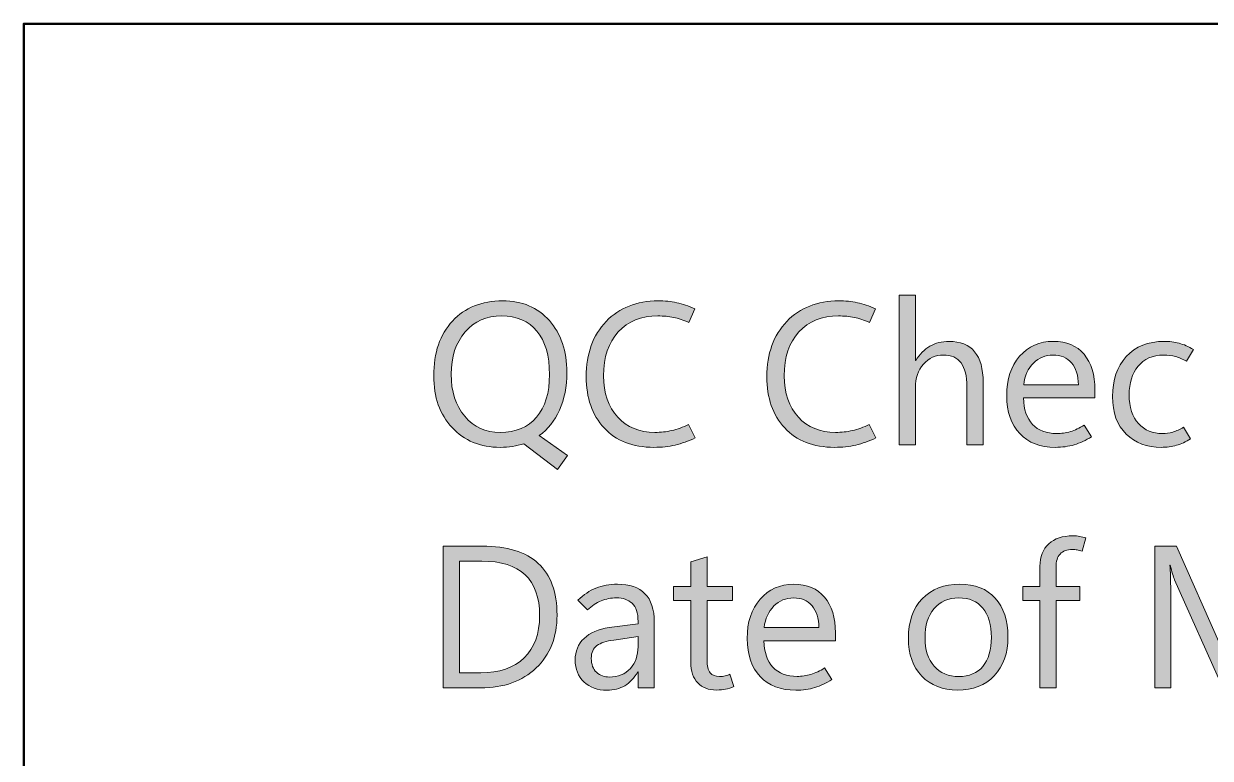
# Model space of a CAD drawing. Header units: millimetres. Extents: x 0 to 80, y -60 to 0.
# Drawn here: x 0 to 24.83, y -15.36 to 0 of the extents above; entities that cross this region are included whole.
import ezdxf

# ---------------------------------------------------------------- set-up
doc = ezdxf.new("R2010")
doc.units = ezdxf.units.MM
doc.header["$MEASUREMENT"] = 0
doc.layers.add('Layer 1', color=7, linetype='Continuous', lineweight=0)

# ---------------------------------------------------------------- blocks, each defined once
blk = doc.blocks.new('Block_1')
at = {"layer": 'Layer 1', "true_color": 0x231f20, "transparency": 33554687}
h = blk.add_hatch(color=250, dxfattribs=at)
h.dxf.hatch_style = 2
edge = h.paths.add_edge_path()
edge.add_spline(control_points=[(20.08, -8.81), (20.08, -8.81), (19.741, -8.81), (19.741, -8.81), (19.741, -8.81), (19.741, -7.591), (19.741, -7.591), (19.741, -7.37), (19.7, -7.205), (19.618, -7.094), (19.536, -6.984), (19.413, -6.929), (19.249, -6.929), (19.084, -6.929), (18.945, -6.993), (18.832, -7.12), (18.719, -7.248), (18.662, -7.411), (18.662, -7.611), (18.662, -7.611), (18.662, -8.81), (18.662, -8.81), (18.662, -8.81), (18.323, -8.81), (18.323, -8.81), (18.323, -8.81), (18.323, -5.676), (18.323, -5.676), (18.323, -5.676), (18.662, -5.676), (18.662, -5.676), (18.662, -5.676), (18.662, -7.045), (18.662, -7.045), (18.662, -7.045), (18.67, -7.045), (18.67, -7.045), (18.752, -6.911), (18.85, -6.811), (18.966, -6.744), (19.082, -6.677), (19.215, -6.644), (19.365, -6.644), (19.603, -6.644), (19.782, -6.716), (19.901, -6.859), (20.02, -7.002), (20.08, -7.218), (20.08, -7.506), (20.08, -7.506), (20.08, -8.81), (20.08, -8.81)], knot_values=[0, 0, 0, 0, 1, 1, 1, 2, 2, 2, 3, 3, 3, 4, 4, 4, 5, 5, 5, 6, 6, 6, 7, 7, 7, 8, 8, 8, 9, 9, 9, 10, 10, 10, 11, 11, 11, 12, 12, 12, 13, 13, 13, 14, 14, 14, 15, 15, 15, 16, 16, 16, 17, 17, 17, 17], degree=3, periodic=0)
h = blk.add_hatch(color=250, dxfattribs=at)
h.dxf.hatch_style = 2
edge = h.paths.add_edge_path()
edge.add_spline(control_points=[(9.999, -6.111), (9.688, -6.111), (9.434, -6.223), (9.238, -6.447), (9.043, -6.672), (8.945, -6.967), (8.945, -7.332), (8.945, -7.693), (9.04, -7.986), (9.229, -8.211), (9.419, -8.435), (9.667, -8.548), (9.974, -8.548), (10.299, -8.548), (10.552, -8.442), (10.733, -8.229), (10.913, -8.017), (11.004, -7.72), (11.004, -7.338), (11.004, -6.946), (10.916, -6.643), (10.741, -6.43), (10.566, -6.217), (10.319, -6.111), (9.999, -6.111)], knot_values=[0, 0, 0, 0, 1, 1, 1, 2, 2, 2, 3, 3, 3, 4, 4, 4, 5, 5, 5, 6, 6, 6, 7, 7, 7, 8, 8, 8, 8], degree=3, periodic=0)
edge = h.paths.add_edge_path()
edge.add_spline(control_points=[(9.974, -8.86), (9.557, -8.86), (9.22, -8.722), (8.964, -8.446), (8.709, -8.171), (8.581, -7.81), (8.581, -7.363), (8.581, -6.882), (8.712, -6.501), (8.973, -6.219), (9.234, -5.937), (9.584, -5.796), (10.024, -5.796), (10.432, -5.796), (10.758, -5.934), (11.002, -6.21), (11.245, -6.485), (11.367, -6.846), (11.367, -7.291), (11.367, -7.59), (11.316, -7.853), (11.213, -8.08), (11.111, -8.308), (10.969, -8.485), (10.789, -8.612), (10.789, -8.612), (11.384, -9.031), (11.384, -9.031), (11.384, -9.031), (11.173, -9.321), (11.173, -9.321), (11.173, -9.321), (10.466, -8.787), (10.466, -8.787), (10.392, -8.809), (10.313, -8.827), (10.231, -8.84), (10.148, -8.853), (10.062, -8.86), (9.974, -8.86)], knot_values=[0, 0, 0, 0, 1, 1, 1, 2, 2, 2, 3, 3, 3, 4, 4, 4, 5, 5, 5, 6, 6, 6, 7, 7, 7, 8, 8, 8, 9, 9, 9, 10, 10, 10, 11, 11, 11, 12, 12, 12, 13, 13, 13, 13], degree=3, periodic=0)
h = blk.add_hatch(color=250, dxfattribs=at)
h.dxf.hatch_style = 2
edge = h.paths.add_edge_path()
edge.add_spline(control_points=[(14.055, -8.661), (13.911, -8.73), (13.771, -8.781), (13.635, -8.812), (13.499, -8.844), (13.35, -8.86), (13.191, -8.86), (12.743, -8.86), (12.394, -8.724), (12.146, -8.453), (11.897, -8.181), (11.773, -7.825), (11.773, -7.384), (11.773, -6.9), (11.911, -6.515), (12.189, -6.227), (12.467, -5.94), (12.829, -5.796), (13.275, -5.796), (13.415, -5.796), (13.545, -5.809), (13.667, -5.836), (13.789, -5.862), (13.915, -5.904), (14.046, -5.962), (14.046, -5.962), (13.918, -6.247), (13.918, -6.247), (13.809, -6.199), (13.704, -6.164), (13.602, -6.143), (13.5, -6.121), (13.39, -6.111), (13.271, -6.111), (12.924, -6.111), (12.648, -6.223), (12.443, -6.446), (12.239, -6.67), (12.136, -6.976), (12.136, -7.363), (12.136, -7.726), (12.235, -8.014), (12.431, -8.227), (12.627, -8.441), (12.887, -8.548), (13.211, -8.548), (13.331, -8.548), (13.449, -8.535), (13.564, -8.508), (13.679, -8.482), (13.796, -8.439), (13.916, -8.38), (13.916, -8.38), (14.055, -8.661), (14.055, -8.661)], knot_values=[0, 0, 0, 0, 1, 1, 1, 2, 2, 2, 3, 3, 3, 4, 4, 4, 5, 5, 5, 6, 6, 6, 7, 7, 7, 8, 8, 8, 9, 9, 9, 10, 10, 10, 11, 11, 11, 12, 12, 12, 13, 13, 13, 14, 14, 14, 15, 15, 15, 16, 16, 16, 17, 17, 17, 18, 18, 18, 18], degree=3, periodic=0)
h = blk.add_hatch(color=250, dxfattribs=at)
h.dxf.hatch_style = 2
edge = h.paths.add_edge_path()
edge.add_spline(control_points=[(17.835, -8.661), (17.692, -8.73), (17.552, -8.781), (17.416, -8.812), (17.279, -8.844), (17.131, -8.86), (16.971, -8.86), (16.523, -8.86), (16.175, -8.724), (15.926, -8.453), (15.678, -8.181), (15.553, -7.825), (15.553, -7.384), (15.553, -6.9), (15.692, -6.515), (15.97, -6.227), (16.247, -5.94), (16.609, -5.796), (17.056, -5.796), (17.195, -5.796), (17.326, -5.809), (17.448, -5.836), (17.57, -5.862), (17.696, -5.904), (17.827, -5.962), (17.827, -5.962), (17.699, -6.247), (17.699, -6.247), (17.59, -6.199), (17.485, -6.164), (17.383, -6.143), (17.281, -6.121), (17.17, -6.111), (17.052, -6.111), (16.705, -6.111), (16.429, -6.223), (16.224, -6.446), (16.019, -6.67), (15.917, -6.976), (15.917, -7.363), (15.917, -7.726), (16.015, -8.014), (16.212, -8.227), (16.408, -8.441), (16.668, -8.548), (16.992, -8.548), (17.112, -8.548), (17.229, -8.535), (17.344, -8.508), (17.459, -8.482), (17.577, -8.439), (17.697, -8.38), (17.697, -8.38), (17.835, -8.661), (17.835, -8.661)], knot_values=[0, 0, 0, 0, 1, 1, 1, 2, 2, 2, 3, 3, 3, 4, 4, 4, 5, 5, 5, 6, 6, 6, 7, 7, 7, 8, 8, 8, 9, 9, 9, 10, 10, 10, 11, 11, 11, 12, 12, 12, 13, 13, 13, 14, 14, 14, 15, 15, 15, 16, 16, 16, 17, 17, 17, 18, 18, 18, 18], degree=3, periodic=0)
h = blk.add_hatch(color=250, dxfattribs=at)
h.dxf.hatch_style = 2
edge = h.paths.add_edge_path()
edge.add_spline(control_points=[(22.073, -7.551), (22.071, -7.356), (22.024, -7.203), (21.93, -7.093), (21.836, -6.984), (21.708, -6.929), (21.544, -6.929), (21.382, -6.929), (21.246, -6.985), (21.133, -7.098), (21.021, -7.21), (20.952, -7.361), (20.928, -7.551), (20.928, -7.551), (22.073, -7.551), (22.073, -7.551)], knot_values=[0, 0, 0, 0, 1, 1, 1, 2, 2, 2, 3, 3, 3, 4, 4, 4, 5, 5, 5, 5], degree=3, periodic=0)
edge = h.paths.add_edge_path()
edge.add_spline(control_points=[(22.42, -7.828), (22.42, -7.828), (20.923, -7.828), (20.923, -7.828), (20.929, -8.067), (20.992, -8.25), (21.113, -8.379), (21.233, -8.508), (21.402, -8.572), (21.62, -8.572), (21.715, -8.572), (21.811, -8.558), (21.906, -8.53), (22.002, -8.502), (22.097, -8.457), (22.191, -8.395), (22.191, -8.395), (22.348, -8.637), (22.348, -8.637), (22.228, -8.714), (22.108, -8.77), (21.988, -8.806), (21.868, -8.842), (21.736, -8.86), (21.593, -8.86), (21.273, -8.86), (21.024, -8.765), (20.845, -8.574), (20.666, -8.384), (20.575, -8.119), (20.574, -7.779), (20.573, -7.438), (20.663, -7.164), (20.844, -6.956), (21.025, -6.748), (21.26, -6.644), (21.55, -6.644), (21.825, -6.644), (22.039, -6.734), (22.192, -6.914), (22.344, -7.093), (22.42, -7.343), (22.42, -7.661), (22.42, -7.661), (22.42, -7.828), (22.42, -7.828)], knot_values=[0, 0, 0, 0, 1, 1, 1, 2, 2, 2, 3, 3, 3, 4, 4, 4, 5, 5, 5, 6, 6, 6, 7, 7, 7, 8, 8, 8, 9, 9, 9, 10, 10, 10, 11, 11, 11, 12, 12, 12, 13, 13, 13, 14, 14, 14, 15, 15, 15, 15], degree=3, periodic=0)
h = blk.add_hatch(color=250, dxfattribs=at)
h.dxf.hatch_style = 2
edge = h.paths.add_edge_path()
edge.add_spline(control_points=[(24.421, -8.684), (24.323, -8.745), (24.225, -8.789), (24.127, -8.817), (24.03, -8.846), (23.923, -8.86), (23.807, -8.86), (23.509, -8.86), (23.265, -8.767), (23.074, -8.583), (22.883, -8.398), (22.788, -8.136), (22.788, -7.797), (22.788, -7.453), (22.884, -7.174), (23.076, -6.962), (23.269, -6.75), (23.533, -6.644), (23.869, -6.644), (23.978, -6.644), (24.082, -6.657), (24.18, -6.683), (24.279, -6.709), (24.378, -6.752), (24.479, -6.811), (24.479, -6.811), (24.336, -7.059), (24.336, -7.059), (24.258, -7.015), (24.18, -6.983), (24.105, -6.962), (24.029, -6.942), (23.946, -6.931), (23.857, -6.931), (23.624, -6.931), (23.445, -7.009), (23.321, -7.165), (23.197, -7.32), (23.135, -7.518), (23.135, -7.758), (23.135, -8.023), (23.2, -8.224), (23.331, -8.364), (23.461, -8.503), (23.629, -8.572), (23.836, -8.572), (23.903, -8.572), (23.974, -8.562), (24.048, -8.54), (24.122, -8.519), (24.196, -8.486), (24.27, -8.44), (24.27, -8.44), (24.421, -8.684), (24.421, -8.684)], knot_values=[0, 0, 0, 0, 1, 1, 1, 2, 2, 2, 3, 3, 3, 4, 4, 4, 5, 5, 5, 6, 6, 6, 7, 7, 7, 8, 8, 8, 9, 9, 9, 10, 10, 10, 11, 11, 11, 12, 12, 12, 13, 13, 13, 14, 14, 14, 15, 15, 15, 16, 16, 16, 17, 17, 17, 18, 18, 18, 18], degree=3, periodic=0)
h = blk.add_hatch(color=250, dxfattribs=at)
h.dxf.hatch_style = 2
edge = h.paths.add_edge_path()
edge.add_spline(control_points=[(9.123, -11.24), (9.123, -11.24), (9.123, -13.576), (9.123, -13.576), (9.123, -13.576), (9.565, -13.576), (9.565, -13.576), (9.954, -13.576), (10.256, -13.472), (10.472, -13.264), (10.689, -13.056), (10.797, -12.761), (10.797, -12.379), (10.797, -11.999), (10.696, -11.714), (10.494, -11.524), (10.292, -11.335), (9.989, -11.24), (9.586, -11.24), (9.586, -11.24), (9.123, -11.24), (9.123, -11.24)], knot_values=[0, 0, 0, 0, 1, 1, 1, 2, 2, 2, 3, 3, 3, 4, 4, 4, 5, 5, 5, 6, 6, 6, 7, 7, 7, 7], degree=3, periodic=0)
edge = h.paths.add_edge_path()
edge.add_spline(control_points=[(8.775, -13.89), (8.775, -13.89), (8.775, -10.926), (8.775, -10.926), (8.775, -10.926), (9.594, -10.926), (9.594, -10.926), (10.116, -10.926), (10.508, -11.046), (10.769, -11.287), (11.03, -11.527), (11.161, -11.889), (11.161, -12.371), (11.161, -12.828), (11.016, -13.196), (10.726, -13.474), (10.436, -13.751), (10.047, -13.89), (9.561, -13.89), (9.561, -13.89), (8.775, -13.89), (8.775, -13.89)], knot_values=[0, 0, 0, 0, 1, 1, 1, 2, 2, 2, 3, 3, 3, 4, 4, 4, 5, 5, 5, 6, 6, 6, 7, 7, 7, 7], degree=3, periodic=0)
h = blk.add_hatch(color=250, dxfattribs=at)
h.dxf.hatch_style = 2
edge = h.paths.add_edge_path()
edge.add_spline(control_points=[(22.151, -11.033), (22.113, -11.021), (22.078, -11.012), (22.047, -11.007), (22.016, -11.001), (21.983, -10.998), (21.949, -10.998), (21.833, -10.998), (21.747, -11.029), (21.69, -11.091), (21.634, -11.153), (21.606, -11.244), (21.606, -11.364), (21.606, -11.364), (21.606, -11.773), (21.606, -11.773), (21.606, -11.773), (22.102, -11.773), (22.102, -11.773), (22.102, -11.773), (22.102, -12.063), (22.102, -12.063), (22.102, -12.063), (21.606, -12.063), (21.606, -12.063), (21.606, -12.063), (21.606, -13.89), (21.606, -13.89), (21.606, -13.89), (21.269, -13.89), (21.269, -13.89), (21.269, -13.89), (21.269, -12.063), (21.269, -12.063), (21.269, -12.063), (20.907, -12.063), (20.907, -12.063), (20.907, -12.063), (20.907, -11.773), (20.907, -11.773), (20.907, -11.773), (21.269, -11.773), (21.269, -11.773), (21.269, -11.773), (21.269, -11.348), (21.269, -11.348), (21.269, -11.148), (21.33, -10.992), (21.453, -10.879), (21.575, -10.767), (21.743, -10.711), (21.957, -10.711), (22.009, -10.711), (22.057, -10.715), (22.1, -10.722), (22.142, -10.73), (22.186, -10.741), (22.232, -10.756), (22.232, -10.756), (22.151, -11.033), (22.151, -11.033)], knot_values=[0, 0, 0, 0, 1, 1, 1, 2, 2, 2, 3, 3, 3, 4, 4, 4, 5, 5, 5, 6, 6, 6, 7, 7, 7, 8, 8, 8, 9, 9, 9, 10, 10, 10, 11, 11, 11, 12, 12, 12, 13, 13, 13, 14, 14, 14, 15, 15, 15, 16, 16, 16, 17, 17, 17, 18, 18, 18, 19, 19, 19, 20, 20, 20, 20], degree=3, periodic=0)
h = blk.add_hatch(color=250, dxfattribs=at)
h.dxf.hatch_style = 2
edge = h.paths.add_edge_path()
edge.add_spline(control_points=[(26.693, -13.89), (26.693, -13.89), (26.347, -13.89), (26.347, -13.89), (26.347, -13.89), (26.347, -11.902), (26.347, -11.902), (26.347, -11.823), (26.35, -11.736), (26.355, -11.639), (26.359, -11.543), (26.367, -11.438), (26.376, -11.325), (26.376, -11.325), (26.368, -11.325), (26.368, -11.325), (26.352, -11.391), (26.336, -11.448), (26.322, -11.496), (26.307, -11.545), (26.293, -11.583), (26.279, -11.612), (26.279, -11.612), (25.266, -13.89), (25.266, -13.89), (25.266, -13.89), (25.097, -13.89), (25.097, -13.89), (25.097, -13.89), (24.086, -11.629), (24.086, -11.629), (24.072, -11.596), (24.058, -11.554), (24.043, -11.503), (24.027, -11.452), (24.012, -11.392), (23.997, -11.325), (23.997, -11.325), (23.989, -11.325), (23.989, -11.325), (23.994, -11.384), (23.999, -11.462), (24.001, -11.558), (24.004, -11.655), (24.005, -11.771), (24.005, -11.906), (24.005, -11.906), (24.005, -13.89), (24.005, -13.89), (24.005, -13.89), (23.671, -13.89), (23.671, -13.89), (23.671, -13.89), (23.671, -10.926), (23.671, -10.926), (23.671, -10.926), (24.129, -10.926), (24.129, -10.926), (24.129, -10.926), (25.039, -12.993), (25.039, -12.993), (25.075, -13.072), (25.104, -13.14), (25.127, -13.2), (25.15, -13.259), (25.166, -13.309), (25.175, -13.349), (25.175, -13.349), (25.188, -13.349), (25.188, -13.349), (25.218, -13.267), (25.245, -13.196), (25.268, -13.136), (25.292, -13.075), (25.312, -13.025), (25.33, -12.985), (25.33, -12.985), (26.259, -10.926), (26.259, -10.926), (26.259, -10.926), (26.693, -10.926), (26.693, -10.926), (26.693, -10.926), (26.693, -13.89), (26.693, -13.89)], knot_values=[0, 0, 0, 0, 1, 1, 1, 2, 2, 2, 3, 3, 3, 4, 4, 4, 5, 5, 5, 6, 6, 6, 7, 7, 7, 8, 8, 8, 9, 9, 9, 10, 10, 10, 11, 11, 11, 12, 12, 12, 13, 13, 13, 14, 14, 14, 15, 15, 15, 16, 16, 16, 17, 17, 17, 18, 18, 18, 19, 19, 19, 20, 20, 20, 21, 21, 21, 22, 22, 22, 23, 23, 23, 24, 24, 24, 25, 25, 25, 26, 26, 26, 27, 27, 27, 28, 28, 28, 28], degree=3, periodic=0)
h = blk.add_hatch(color=250, dxfattribs=at)
h.dxf.hatch_style = 2
edge = h.paths.add_edge_path()
edge.add_spline(control_points=[(14.861, -13.865), (14.803, -13.889), (14.746, -13.906), (14.69, -13.918), (14.634, -13.93), (14.571, -13.936), (14.501, -13.936), (14.333, -13.936), (14.201, -13.886), (14.105, -13.788), (14.009, -13.689), (13.962, -13.544), (13.962, -13.351), (13.962, -13.351), (13.962, -12.063), (13.962, -12.063), (13.962, -12.063), (13.598, -12.063), (13.598, -12.063), (13.598, -12.063), (13.598, -11.773), (13.598, -11.773), (13.598, -11.773), (13.962, -11.773), (13.962, -11.773), (13.962, -11.773), (13.962, -11.257), (13.962, -11.257), (13.962, -11.257), (14.301, -11.147), (14.301, -11.147), (14.301, -11.147), (14.301, -11.773), (14.301, -11.773), (14.301, -11.773), (14.834, -11.773), (14.834, -11.773), (14.834, -11.773), (14.834, -12.063), (14.834, -12.063), (14.834, -12.063), (14.301, -12.063), (14.301, -12.063), (14.301, -12.063), (14.301, -13.311), (14.301, -13.311), (14.301, -13.433), (14.322, -13.52), (14.366, -13.574), (14.409, -13.628), (14.474, -13.654), (14.561, -13.654), (14.602, -13.654), (14.642, -13.65), (14.681, -13.64), (14.72, -13.63), (14.752, -13.619), (14.778, -13.607), (14.778, -13.607), (14.861, -13.865), (14.861, -13.865)], knot_values=[0, 0, 0, 0, 1, 1, 1, 2, 2, 2, 3, 3, 3, 4, 4, 4, 5, 5, 5, 6, 6, 6, 7, 7, 7, 8, 8, 8, 9, 9, 9, 10, 10, 10, 11, 11, 11, 12, 12, 12, 13, 13, 13, 14, 14, 14, 15, 15, 15, 16, 16, 16, 17, 17, 17, 18, 18, 18, 19, 19, 19, 20, 20, 20, 20], degree=3, periodic=0)
h = blk.add_hatch(color=250, dxfattribs=at)
h.dxf.hatch_style = 2
edge = h.paths.add_edge_path()
edge.add_spline(control_points=[(12.858, -13.03), (12.858, -13.03), (12.858, -12.819), (12.858, -12.819), (12.858, -12.819), (12.347, -12.89), (12.347, -12.89), (12.192, -12.912), (12.074, -12.951), (11.996, -13.007), (11.917, -13.064), (11.878, -13.153), (11.878, -13.274), (11.878, -13.401), (11.915, -13.498), (11.989, -13.565), (12.062, -13.631), (12.152, -13.665), (12.258, -13.665), (12.442, -13.665), (12.587, -13.605), (12.696, -13.485), (12.804, -13.365), (12.858, -13.213), (12.858, -13.03)], knot_values=[0, 0, 0, 0, 1, 1, 1, 2, 2, 2, 3, 3, 3, 4, 4, 4, 5, 5, 5, 6, 6, 6, 7, 7, 7, 8, 8, 8, 8], degree=3, periodic=0)
edge = h.paths.add_edge_path()
edge.add_spline(control_points=[(13.197, -13.89), (13.197, -13.89), (12.858, -13.89), (12.858, -13.89), (12.858, -13.89), (12.858, -13.559), (12.858, -13.559), (12.858, -13.559), (12.85, -13.559), (12.85, -13.559), (12.776, -13.686), (12.687, -13.781), (12.58, -13.845), (12.473, -13.908), (12.349, -13.94), (12.207, -13.94), (12.008, -13.94), (11.848, -13.882), (11.725, -13.766), (11.602, -13.65), (11.541, -13.497), (11.541, -13.305), (11.541, -13.125), (11.603, -12.975), (11.727, -12.857), (11.851, -12.738), (12.027, -12.662), (12.254, -12.629), (12.254, -12.629), (12.858, -12.549), (12.858, -12.549), (12.858, -12.549), (12.858, -12.501), (12.858, -12.501), (12.858, -12.323), (12.816, -12.197), (12.734, -12.122), (12.651, -12.047), (12.541, -12.009), (12.403, -12.009), (12.293, -12.009), (12.187, -12.03), (12.085, -12.071), (11.983, -12.112), (11.887, -12.176), (11.797, -12.261), (11.797, -12.261), (11.599, -12.057), (11.599, -12.057), (11.717, -11.942), (11.844, -11.858), (11.977, -11.804), (12.111, -11.751), (12.26, -11.724), (12.424, -11.724), (12.68, -11.724), (12.873, -11.79), (13.002, -11.921), (13.132, -12.053), (13.197, -12.25), (13.197, -12.513), (13.197, -12.513), (13.197, -13.89), (13.197, -13.89)], knot_values=[0, 0, 0, 0, 1, 1, 1, 2, 2, 2, 3, 3, 3, 4, 4, 4, 5, 5, 5, 6, 6, 6, 7, 7, 7, 8, 8, 8, 9, 9, 9, 10, 10, 10, 11, 11, 11, 12, 12, 12, 13, 13, 13, 14, 14, 14, 15, 15, 15, 16, 16, 16, 17, 17, 17, 18, 18, 18, 19, 19, 19, 20, 20, 20, 21, 21, 21, 21], degree=3, periodic=0)
h = blk.add_hatch(color=250, dxfattribs=at)
h.dxf.hatch_style = 2
edge = h.paths.add_edge_path()
edge.add_spline(control_points=[(16.641, -12.631), (16.639, -12.436), (16.592, -12.283), (16.498, -12.173), (16.404, -12.064), (16.275, -12.009), (16.111, -12.009), (15.95, -12.009), (15.813, -12.065), (15.701, -12.178), (15.589, -12.29), (15.52, -12.441), (15.495, -12.631), (15.495, -12.631), (16.641, -12.631), (16.641, -12.631)], knot_values=[0, 0, 0, 0, 1, 1, 1, 2, 2, 2, 3, 3, 3, 4, 4, 4, 5, 5, 5, 5], degree=3, periodic=0)
edge = h.paths.add_edge_path()
edge.add_spline(control_points=[(16.988, -12.908), (16.988, -12.908), (15.491, -12.908), (15.491, -12.908), (15.497, -13.147), (15.56, -13.33), (15.68, -13.459), (15.801, -13.588), (15.97, -13.652), (16.188, -13.652), (16.283, -13.652), (16.378, -13.638), (16.474, -13.61), (16.57, -13.582), (16.665, -13.537), (16.758, -13.475), (16.758, -13.475), (16.915, -13.716), (16.915, -13.716), (16.796, -13.794), (16.676, -13.85), (16.556, -13.886), (16.436, -13.922), (16.304, -13.94), (16.161, -13.94), (15.841, -13.94), (15.592, -13.845), (15.413, -13.654), (15.234, -13.464), (15.143, -13.199), (15.142, -12.859), (15.141, -12.518), (15.23, -12.244), (15.412, -12.036), (15.593, -11.828), (15.828, -11.724), (16.118, -11.724), (16.393, -11.724), (16.607, -11.814), (16.759, -11.994), (16.912, -12.173), (16.988, -12.422), (16.988, -12.741), (16.988, -12.741), (16.988, -12.908), (16.988, -12.908)], knot_values=[0, 0, 0, 0, 1, 1, 1, 2, 2, 2, 3, 3, 3, 4, 4, 4, 5, 5, 5, 6, 6, 6, 7, 7, 7, 8, 8, 8, 9, 9, 9, 10, 10, 10, 11, 11, 11, 12, 12, 12, 13, 13, 13, 14, 14, 14, 15, 15, 15, 15], degree=3, periodic=0)
h = blk.add_hatch(color=250, dxfattribs=at)
h.dxf.hatch_style = 2
edge = h.paths.add_edge_path()
edge.add_spline(control_points=[(19.57, -13.654), (19.789, -13.654), (19.957, -13.583), (20.075, -13.441), (20.193, -13.298), (20.252, -13.096), (20.252, -12.836), (20.252, -12.57), (20.192, -12.366), (20.074, -12.223), (19.955, -12.08), (19.787, -12.009), (19.57, -12.009), (19.352, -12.009), (19.18, -12.084), (19.053, -12.232), (18.926, -12.381), (18.863, -12.585), (18.863, -12.844), (18.863, -13.095), (18.927, -13.293), (19.055, -13.437), (19.183, -13.582), (19.355, -13.654), (19.57, -13.654)], knot_values=[0, 0, 0, 0, 1, 1, 1, 2, 2, 2, 3, 3, 3, 4, 4, 4, 5, 5, 5, 6, 6, 6, 7, 7, 7, 8, 8, 8, 8], degree=3, periodic=0)
edge = h.paths.add_edge_path()
edge.add_spline(control_points=[(19.545, -13.94), (19.232, -13.94), (18.982, -13.841), (18.795, -13.643), (18.609, -13.445), (18.515, -13.183), (18.515, -12.857), (18.515, -12.502), (18.612, -12.225), (18.805, -12.026), (18.998, -11.826), (19.261, -11.725), (19.594, -11.724), (19.91, -11.722), (20.156, -11.82), (20.333, -12.015), (20.51, -12.211), (20.599, -12.48), (20.599, -12.824), (20.599, -13.163), (20.503, -13.433), (20.313, -13.636), (20.122, -13.838), (19.866, -13.94), (19.545, -13.94)], knot_values=[0, 0, 0, 0, 1, 1, 1, 2, 2, 2, 3, 3, 3, 4, 4, 4, 5, 5, 5, 6, 6, 6, 7, 7, 7, 8, 8, 8, 8], degree=3, periodic=0)
at = {"layer": 'Layer 1'}
for points, knots in [([(20.08, -8.81), (20.08, -8.81), (19.741, -8.81), (19.741, -8.81), (19.741, -8.81), (19.741, -7.591), (19.741, -7.591), (19.741, -7.37), (19.7, -7.205), (19.618, -7.094), (19.536, -6.984), (19.413, -6.929), (19.249, -6.929), (19.084, -6.929), (18.945, -6.993), (18.832, -7.12), (18.719, -7.248), (18.662, -7.411), (18.662, -7.611), (18.662, -7.611), (18.662, -8.81), (18.662, -8.81), (18.662, -8.81), (18.323, -8.81), (18.323, -8.81), (18.323, -8.81), (18.323, -5.676), (18.323, -5.676), (18.323, -5.676), (18.662, -5.676), (18.662, -5.676), (18.662, -5.676), (18.662, -7.045), (18.662, -7.045), (18.662, -7.045), (18.67, -7.045), (18.67, -7.045), (18.752, -6.911), (18.85, -6.811), (18.966, -6.744), (19.082, -6.677), (19.215, -6.644), (19.365, -6.644), (19.603, -6.644), (19.782, -6.716), (19.901, -6.859), (20.02, -7.002), (20.08, -7.218), (20.08, -7.506), (20.08, -7.506), (20.08, -8.81), (20.08, -8.81)], [0, 0, 0, 0, 1, 1, 1, 2, 2, 2, 3, 3, 3, 4, 4, 4, 5, 5, 5, 6, 6, 6, 7, 7, 7, 8, 8, 8, 9, 9, 9, 10, 10, 10, 11, 11, 11, 12, 12, 12, 13, 13, 13, 14, 14, 14, 15, 15, 15, 16, 16, 16, 17, 17, 17, 17]), ([(9.974, -8.86), (9.557, -8.86), (9.22, -8.722), (8.964, -8.446), (8.709, -8.171), (8.581, -7.81), (8.581, -7.363), (8.581, -6.882), (8.712, -6.501), (8.973, -6.219), (9.234, -5.937), (9.584, -5.796), (10.024, -5.796), (10.432, -5.796), (10.758, -5.934), (11.002, -6.21), (11.245, -6.485), (11.367, -6.846), (11.367, -7.291), (11.367, -7.59), (11.316, -7.853), (11.213, -8.08), (11.111, -8.308), (10.969, -8.485), (10.789, -8.612), (10.789, -8.612), (11.384, -9.031), (11.384, -9.031), (11.384, -9.031), (11.173, -9.321), (11.173, -9.321), (11.173, -9.321), (10.466, -8.787), (10.466, -8.787), (10.392, -8.809), (10.313, -8.827), (10.231, -8.84), (10.148, -8.853), (10.062, -8.86), (9.974, -8.86)], [0, 0, 0, 0, 1, 1, 1, 2, 2, 2, 3, 3, 3, 4, 4, 4, 5, 5, 5, 6, 6, 6, 7, 7, 7, 8, 8, 8, 9, 9, 9, 10, 10, 10, 11, 11, 11, 12, 12, 12, 13, 13, 13, 13]), ([(14.055, -8.661), (13.911, -8.73), (13.771, -8.781), (13.635, -8.812), (13.499, -8.844), (13.35, -8.86), (13.191, -8.86), (12.743, -8.86), (12.394, -8.724), (12.146, -8.453), (11.897, -8.181), (11.773, -7.825), (11.773, -7.384), (11.773, -6.9), (11.911, -6.515), (12.189, -6.227), (12.467, -5.94), (12.829, -5.796), (13.275, -5.796), (13.415, -5.796), (13.545, -5.809), (13.667, -5.836), (13.789, -5.862), (13.915, -5.904), (14.046, -5.962), (14.046, -5.962), (13.918, -6.247), (13.918, -6.247), (13.809, -6.199), (13.704, -6.164), (13.602, -6.143), (13.5, -6.121), (13.39, -6.111), (13.271, -6.111), (12.924, -6.111), (12.648, -6.223), (12.443, -6.446), (12.239, -6.67), (12.136, -6.976), (12.136, -7.363), (12.136, -7.726), (12.235, -8.014), (12.431, -8.227), (12.627, -8.441), (12.887, -8.548), (13.211, -8.548), (13.331, -8.548), (13.449, -8.535), (13.564, -8.508), (13.679, -8.482), (13.796, -8.439), (13.916, -8.38), (13.916, -8.38), (14.055, -8.661), (14.055, -8.661)], [0, 0, 0, 0, 1, 1, 1, 2, 2, 2, 3, 3, 3, 4, 4, 4, 5, 5, 5, 6, 6, 6, 7, 7, 7, 8, 8, 8, 9, 9, 9, 10, 10, 10, 11, 11, 11, 12, 12, 12, 13, 13, 13, 14, 14, 14, 15, 15, 15, 16, 16, 16, 17, 17, 17, 18, 18, 18, 18]), ([(17.835, -8.661), (17.692, -8.73), (17.552, -8.781), (17.416, -8.812), (17.279, -8.844), (17.131, -8.86), (16.971, -8.86), (16.523, -8.86), (16.175, -8.724), (15.926, -8.453), (15.678, -8.181), (15.553, -7.825), (15.553, -7.384), (15.553, -6.9), (15.692, -6.515), (15.97, -6.227), (16.247, -5.94), (16.609, -5.796), (17.056, -5.796), (17.195, -5.796), (17.326, -5.809), (17.448, -5.836), (17.57, -5.862), (17.696, -5.904), (17.827, -5.962), (17.827, -5.962), (17.699, -6.247), (17.699, -6.247), (17.59, -6.199), (17.485, -6.164), (17.383, -6.143), (17.281, -6.121), (17.17, -6.111), (17.052, -6.111), (16.705, -6.111), (16.429, -6.223), (16.224, -6.446), (16.019, -6.67), (15.917, -6.976), (15.917, -7.363), (15.917, -7.726), (16.015, -8.014), (16.212, -8.227), (16.408, -8.441), (16.668, -8.548), (16.992, -8.548), (17.112, -8.548), (17.229, -8.535), (17.344, -8.508), (17.459, -8.482), (17.577, -8.439), (17.697, -8.38), (17.697, -8.38), (17.835, -8.661), (17.835, -8.661)], [0, 0, 0, 0, 1, 1, 1, 2, 2, 2, 3, 3, 3, 4, 4, 4, 5, 5, 5, 6, 6, 6, 7, 7, 7, 8, 8, 8, 9, 9, 9, 10, 10, 10, 11, 11, 11, 12, 12, 12, 13, 13, 13, 14, 14, 14, 15, 15, 15, 16, 16, 16, 17, 17, 17, 18, 18, 18, 18]), ([(9.999, -6.111), (9.688, -6.111), (9.434, -6.223), (9.238, -6.447), (9.043, -6.672), (8.945, -6.967), (8.945, -7.332), (8.945, -7.693), (9.04, -7.986), (9.229, -8.211), (9.419, -8.435), (9.667, -8.548), (9.974, -8.548), (10.299, -8.548), (10.552, -8.442), (10.733, -8.229), (10.913, -8.017), (11.004, -7.72), (11.004, -7.338), (11.004, -6.946), (10.916, -6.643), (10.741, -6.43), (10.566, -6.217), (10.319, -6.111), (9.999, -6.111)], [0, 0, 0, 0, 1, 1, 1, 2, 2, 2, 3, 3, 3, 4, 4, 4, 5, 5, 5, 6, 6, 6, 7, 7, 7, 8, 8, 8, 8]), ([(22.42, -7.828), (22.42, -7.828), (20.923, -7.828), (20.923, -7.828), (20.929, -8.067), (20.992, -8.25), (21.113, -8.379), (21.233, -8.508), (21.402, -8.572), (21.62, -8.572), (21.715, -8.572), (21.811, -8.558), (21.906, -8.53), (22.002, -8.502), (22.097, -8.457), (22.191, -8.395), (22.191, -8.395), (22.348, -8.637), (22.348, -8.637), (22.228, -8.714), (22.108, -8.77), (21.988, -8.806), (21.868, -8.842), (21.736, -8.86), (21.593, -8.86), (21.273, -8.86), (21.024, -8.765), (20.845, -8.574), (20.666, -8.384), (20.575, -8.119), (20.574, -7.779), (20.573, -7.438), (20.663, -7.164), (20.844, -6.956), (21.025, -6.748), (21.26, -6.644), (21.55, -6.644), (21.825, -6.644), (22.039, -6.734), (22.192, -6.914), (22.344, -7.093), (22.42, -7.343), (22.42, -7.661), (22.42, -7.661), (22.42, -7.828), (22.42, -7.828)], [0, 0, 0, 0, 1, 1, 1, 2, 2, 2, 3, 3, 3, 4, 4, 4, 5, 5, 5, 6, 6, 6, 7, 7, 7, 8, 8, 8, 9, 9, 9, 10, 10, 10, 11, 11, 11, 12, 12, 12, 13, 13, 13, 14, 14, 14, 15, 15, 15, 15]), ([(24.421, -8.684), (24.323, -8.745), (24.225, -8.789), (24.127, -8.817), (24.03, -8.846), (23.923, -8.86), (23.807, -8.86), (23.509, -8.86), (23.265, -8.767), (23.074, -8.583), (22.883, -8.398), (22.788, -8.136), (22.788, -7.797), (22.788, -7.453), (22.884, -7.174), (23.076, -6.962), (23.269, -6.75), (23.533, -6.644), (23.869, -6.644), (23.978, -6.644), (24.082, -6.657), (24.18, -6.683), (24.279, -6.709), (24.378, -6.752), (24.479, -6.811), (24.479, -6.811), (24.336, -7.059), (24.336, -7.059), (24.258, -7.015), (24.18, -6.983), (24.105, -6.962), (24.029, -6.942), (23.946, -6.931), (23.857, -6.931), (23.624, -6.931), (23.445, -7.009), (23.321, -7.165), (23.197, -7.32), (23.135, -7.518), (23.135, -7.758), (23.135, -8.023), (23.2, -8.224), (23.331, -8.364), (23.461, -8.503), (23.629, -8.572), (23.836, -8.572), (23.903, -8.572), (23.974, -8.562), (24.048, -8.54), (24.122, -8.519), (24.196, -8.486), (24.27, -8.44), (24.27, -8.44), (24.421, -8.684), (24.421, -8.684)], [0, 0, 0, 0, 1, 1, 1, 2, 2, 2, 3, 3, 3, 4, 4, 4, 5, 5, 5, 6, 6, 6, 7, 7, 7, 8, 8, 8, 9, 9, 9, 10, 10, 10, 11, 11, 11, 12, 12, 12, 13, 13, 13, 14, 14, 14, 15, 15, 15, 16, 16, 16, 17, 17, 17, 18, 18, 18, 18]), ([(22.073, -7.551), (22.071, -7.356), (22.024, -7.203), (21.93, -7.093), (21.836, -6.984), (21.708, -6.929), (21.544, -6.929), (21.382, -6.929), (21.246, -6.985), (21.133, -7.098), (21.021, -7.21), (20.952, -7.361), (20.928, -7.551), (20.928, -7.551), (22.073, -7.551), (22.073, -7.551)], [0, 0, 0, 0, 1, 1, 1, 2, 2, 2, 3, 3, 3, 4, 4, 4, 5, 5, 5, 5]), ([(8.775, -13.89), (8.775, -13.89), (8.775, -10.926), (8.775, -10.926), (8.775, -10.926), (9.594, -10.926), (9.594, -10.926), (10.116, -10.926), (10.508, -11.046), (10.769, -11.287), (11.03, -11.527), (11.161, -11.889), (11.161, -12.371), (11.161, -12.828), (11.016, -13.196), (10.726, -13.474), (10.436, -13.751), (10.047, -13.89), (9.561, -13.89), (9.561, -13.89), (8.775, -13.89), (8.775, -13.89)], [0, 0, 0, 0, 1, 1, 1, 2, 2, 2, 3, 3, 3, 4, 4, 4, 5, 5, 5, 6, 6, 6, 7, 7, 7, 7]), ([(22.151, -11.033), (22.113, -11.021), (22.078, -11.012), (22.047, -11.007), (22.016, -11.001), (21.983, -10.998), (21.949, -10.998), (21.833, -10.998), (21.747, -11.029), (21.69, -11.091), (21.634, -11.153), (21.606, -11.244), (21.606, -11.364), (21.606, -11.364), (21.606, -11.773), (21.606, -11.773), (21.606, -11.773), (22.102, -11.773), (22.102, -11.773), (22.102, -11.773), (22.102, -12.063), (22.102, -12.063), (22.102, -12.063), (21.606, -12.063), (21.606, -12.063), (21.606, -12.063), (21.606, -13.89), (21.606, -13.89), (21.606, -13.89), (21.269, -13.89), (21.269, -13.89), (21.269, -13.89), (21.269, -12.063), (21.269, -12.063), (21.269, -12.063), (20.907, -12.063), (20.907, -12.063), (20.907, -12.063), (20.907, -11.773), (20.907, -11.773), (20.907, -11.773), (21.269, -11.773), (21.269, -11.773), (21.269, -11.773), (21.269, -11.348), (21.269, -11.348), (21.269, -11.148), (21.33, -10.992), (21.453, -10.879), (21.575, -10.767), (21.743, -10.711), (21.957, -10.711), (22.009, -10.711), (22.057, -10.715), (22.1, -10.722), (22.142, -10.73), (22.186, -10.741), (22.232, -10.756), (22.232, -10.756), (22.151, -11.033), (22.151, -11.033)], [0, 0, 0, 0, 1, 1, 1, 2, 2, 2, 3, 3, 3, 4, 4, 4, 5, 5, 5, 6, 6, 6, 7, 7, 7, 8, 8, 8, 9, 9, 9, 10, 10, 10, 11, 11, 11, 12, 12, 12, 13, 13, 13, 14, 14, 14, 15, 15, 15, 16, 16, 16, 17, 17, 17, 18, 18, 18, 19, 19, 19, 20, 20, 20, 20]), ([(26.693, -13.89), (26.693, -13.89), (26.347, -13.89), (26.347, -13.89), (26.347, -13.89), (26.347, -11.902), (26.347, -11.902), (26.347, -11.823), (26.35, -11.736), (26.355, -11.639), (26.359, -11.543), (26.367, -11.438), (26.376, -11.325), (26.376, -11.325), (26.368, -11.325), (26.368, -11.325), (26.352, -11.391), (26.336, -11.448), (26.322, -11.496), (26.307, -11.545), (26.293, -11.583), (26.279, -11.612), (26.279, -11.612), (25.266, -13.89), (25.266, -13.89), (25.266, -13.89), (25.097, -13.89), (25.097, -13.89), (25.097, -13.89), (24.086, -11.629), (24.086, -11.629), (24.072, -11.596), (24.058, -11.554), (24.043, -11.503), (24.027, -11.452), (24.012, -11.392), (23.997, -11.325), (23.997, -11.325), (23.989, -11.325), (23.989, -11.325), (23.994, -11.384), (23.999, -11.462), (24.001, -11.558), (24.004, -11.655), (24.005, -11.771), (24.005, -11.906), (24.005, -11.906), (24.005, -13.89), (24.005, -13.89), (24.005, -13.89), (23.671, -13.89), (23.671, -13.89), (23.671, -13.89), (23.671, -10.926), (23.671, -10.926), (23.671, -10.926), (24.129, -10.926), (24.129, -10.926), (24.129, -10.926), (25.039, -12.993), (25.039, -12.993), (25.075, -13.072), (25.104, -13.14), (25.127, -13.2), (25.15, -13.259), (25.166, -13.309), (25.175, -13.349), (25.175, -13.349), (25.188, -13.349), (25.188, -13.349), (25.218, -13.267), (25.245, -13.196), (25.268, -13.136), (25.292, -13.075), (25.312, -13.025), (25.33, -12.985), (25.33, -12.985), (26.259, -10.926), (26.259, -10.926), (26.259, -10.926), (26.693, -10.926), (26.693, -10.926), (26.693, -10.926), (26.693, -13.89), (26.693, -13.89)], [0, 0, 0, 0, 1, 1, 1, 2, 2, 2, 3, 3, 3, 4, 4, 4, 5, 5, 5, 6, 6, 6, 7, 7, 7, 8, 8, 8, 9, 9, 9, 10, 10, 10, 11, 11, 11, 12, 12, 12, 13, 13, 13, 14, 14, 14, 15, 15, 15, 16, 16, 16, 17, 17, 17, 18, 18, 18, 19, 19, 19, 20, 20, 20, 21, 21, 21, 22, 22, 22, 23, 23, 23, 24, 24, 24, 25, 25, 25, 26, 26, 26, 27, 27, 27, 28, 28, 28, 28]), ([(14.861, -13.865), (14.803, -13.889), (14.746, -13.906), (14.69, -13.918), (14.634, -13.93), (14.571, -13.936), (14.501, -13.936), (14.333, -13.936), (14.201, -13.886), (14.105, -13.788), (14.009, -13.689), (13.962, -13.544), (13.962, -13.351), (13.962, -13.351), (13.962, -12.063), (13.962, -12.063), (13.962, -12.063), (13.598, -12.063), (13.598, -12.063), (13.598, -12.063), (13.598, -11.773), (13.598, -11.773), (13.598, -11.773), (13.962, -11.773), (13.962, -11.773), (13.962, -11.773), (13.962, -11.257), (13.962, -11.257), (13.962, -11.257), (14.301, -11.147), (14.301, -11.147), (14.301, -11.147), (14.301, -11.773), (14.301, -11.773), (14.301, -11.773), (14.834, -11.773), (14.834, -11.773), (14.834, -11.773), (14.834, -12.063), (14.834, -12.063), (14.834, -12.063), (14.301, -12.063), (14.301, -12.063), (14.301, -12.063), (14.301, -13.311), (14.301, -13.311), (14.301, -13.433), (14.322, -13.52), (14.366, -13.574), (14.409, -13.628), (14.474, -13.654), (14.561, -13.654), (14.602, -13.654), (14.642, -13.65), (14.681, -13.64), (14.72, -13.63), (14.752, -13.619), (14.778, -13.607), (14.778, -13.607), (14.861, -13.865), (14.861, -13.865)], [0, 0, 0, 0, 1, 1, 1, 2, 2, 2, 3, 3, 3, 4, 4, 4, 5, 5, 5, 6, 6, 6, 7, 7, 7, 8, 8, 8, 9, 9, 9, 10, 10, 10, 11, 11, 11, 12, 12, 12, 13, 13, 13, 14, 14, 14, 15, 15, 15, 16, 16, 16, 17, 17, 17, 18, 18, 18, 19, 19, 19, 20, 20, 20, 20]), ([(9.123, -11.24), (9.123, -11.24), (9.123, -13.576), (9.123, -13.576), (9.123, -13.576), (9.565, -13.576), (9.565, -13.576), (9.954, -13.576), (10.256, -13.472), (10.472, -13.264), (10.689, -13.056), (10.797, -12.761), (10.797, -12.379), (10.797, -11.999), (10.696, -11.714), (10.494, -11.524), (10.292, -11.335), (9.989, -11.24), (9.586, -11.24), (9.586, -11.24), (9.123, -11.24), (9.123, -11.24)], [0, 0, 0, 0, 1, 1, 1, 2, 2, 2, 3, 3, 3, 4, 4, 4, 5, 5, 5, 6, 6, 6, 7, 7, 7, 7]), ([(13.197, -13.89), (13.197, -13.89), (12.858, -13.89), (12.858, -13.89), (12.858, -13.89), (12.858, -13.559), (12.858, -13.559), (12.858, -13.559), (12.85, -13.559), (12.85, -13.559), (12.776, -13.686), (12.687, -13.781), (12.58, -13.845), (12.473, -13.908), (12.349, -13.94), (12.207, -13.94), (12.008, -13.94), (11.848, -13.882), (11.725, -13.766), (11.602, -13.65), (11.541, -13.497), (11.541, -13.305), (11.541, -13.125), (11.603, -12.975), (11.727, -12.857), (11.851, -12.738), (12.027, -12.662), (12.254, -12.629), (12.254, -12.629), (12.858, -12.549), (12.858, -12.549), (12.858, -12.549), (12.858, -12.501), (12.858, -12.501), (12.858, -12.323), (12.816, -12.197), (12.734, -12.122), (12.651, -12.047), (12.541, -12.009), (12.403, -12.009), (12.293, -12.009), (12.187, -12.03), (12.085, -12.071), (11.983, -12.112), (11.887, -12.176), (11.797, -12.261), (11.797, -12.261), (11.599, -12.057), (11.599, -12.057), (11.717, -11.942), (11.844, -11.858), (11.977, -11.804), (12.111, -11.751), (12.26, -11.724), (12.424, -11.724), (12.68, -11.724), (12.873, -11.79), (13.002, -11.921), (13.132, -12.053), (13.197, -12.25), (13.197, -12.513), (13.197, -12.513), (13.197, -13.89), (13.197, -13.89)], [0, 0, 0, 0, 1, 1, 1, 2, 2, 2, 3, 3, 3, 4, 4, 4, 5, 5, 5, 6, 6, 6, 7, 7, 7, 8, 8, 8, 9, 9, 9, 10, 10, 10, 11, 11, 11, 12, 12, 12, 13, 13, 13, 14, 14, 14, 15, 15, 15, 16, 16, 16, 17, 17, 17, 18, 18, 18, 19, 19, 19, 20, 20, 20, 21, 21, 21, 21]), ([(16.988, -12.908), (16.988, -12.908), (15.491, -12.908), (15.491, -12.908), (15.497, -13.147), (15.56, -13.33), (15.68, -13.459), (15.801, -13.588), (15.97, -13.652), (16.188, -13.652), (16.283, -13.652), (16.378, -13.638), (16.474, -13.61), (16.57, -13.582), (16.665, -13.537), (16.758, -13.475), (16.758, -13.475), (16.915, -13.716), (16.915, -13.716), (16.796, -13.794), (16.676, -13.85), (16.556, -13.886), (16.436, -13.922), (16.304, -13.94), (16.161, -13.94), (15.841, -13.94), (15.592, -13.845), (15.413, -13.654), (15.234, -13.464), (15.143, -13.199), (15.142, -12.859), (15.141, -12.518), (15.23, -12.244), (15.412, -12.036), (15.593, -11.828), (15.828, -11.724), (16.118, -11.724), (16.393, -11.724), (16.607, -11.814), (16.759, -11.994), (16.912, -12.173), (16.988, -12.422), (16.988, -12.741), (16.988, -12.741), (16.988, -12.908), (16.988, -12.908)], [0, 0, 0, 0, 1, 1, 1, 2, 2, 2, 3, 3, 3, 4, 4, 4, 5, 5, 5, 6, 6, 6, 7, 7, 7, 8, 8, 8, 9, 9, 9, 10, 10, 10, 11, 11, 11, 12, 12, 12, 13, 13, 13, 14, 14, 14, 15, 15, 15, 15]), ([(19.545, -13.94), (19.232, -13.94), (18.982, -13.841), (18.795, -13.643), (18.609, -13.445), (18.515, -13.183), (18.515, -12.857), (18.515, -12.502), (18.612, -12.225), (18.805, -12.026), (18.998, -11.826), (19.261, -11.725), (19.594, -11.724), (19.91, -11.722), (20.156, -11.82), (20.333, -12.015), (20.51, -12.211), (20.599, -12.48), (20.599, -12.824), (20.599, -13.163), (20.503, -13.433), (20.313, -13.636), (20.122, -13.838), (19.866, -13.94), (19.545, -13.94)], [0, 0, 0, 0, 1, 1, 1, 2, 2, 2, 3, 3, 3, 4, 4, 4, 5, 5, 5, 6, 6, 6, 7, 7, 7, 8, 8, 8, 8]), ([(16.641, -12.631), (16.639, -12.436), (16.592, -12.283), (16.498, -12.173), (16.404, -12.064), (16.275, -12.009), (16.111, -12.009), (15.95, -12.009), (15.813, -12.065), (15.701, -12.178), (15.589, -12.29), (15.52, -12.441), (15.495, -12.631), (15.495, -12.631), (16.641, -12.631), (16.641, -12.631)], [0, 0, 0, 0, 1, 1, 1, 2, 2, 2, 3, 3, 3, 4, 4, 4, 5, 5, 5, 5]), ([(19.57, -13.654), (19.789, -13.654), (19.957, -13.583), (20.075, -13.441), (20.193, -13.298), (20.252, -13.096), (20.252, -12.836), (20.252, -12.57), (20.192, -12.366), (20.074, -12.223), (19.955, -12.08), (19.787, -12.009), (19.57, -12.009), (19.352, -12.009), (19.18, -12.084), (19.053, -12.232), (18.926, -12.381), (18.863, -12.585), (18.863, -12.844), (18.863, -13.095), (18.927, -13.293), (19.055, -13.437), (19.183, -13.582), (19.355, -13.654), (19.57, -13.654)], [0, 0, 0, 0, 1, 1, 1, 2, 2, 2, 3, 3, 3, 4, 4, 4, 5, 5, 5, 6, 6, 6, 7, 7, 7, 8, 8, 8, 8]), ([(12.858, -13.03), (12.858, -13.03), (12.858, -12.819), (12.858, -12.819), (12.858, -12.819), (12.347, -12.89), (12.347, -12.89), (12.192, -12.912), (12.074, -12.951), (11.996, -13.007), (11.917, -13.064), (11.878, -13.153), (11.878, -13.274), (11.878, -13.401), (11.915, -13.498), (11.989, -13.565), (12.062, -13.631), (12.152, -13.665), (12.258, -13.665), (12.442, -13.665), (12.587, -13.605), (12.696, -13.485), (12.804, -13.365), (12.858, -13.213), (12.858, -13.03)], [0, 0, 0, 0, 1, 1, 1, 2, 2, 2, 3, 3, 3, 4, 4, 4, 5, 5, 5, 6, 6, 6, 7, 7, 7, 8, 8, 8, 8])]:
    blk.add_open_spline(points, degree=3, knots=knots, dxfattribs=at)
blk = doc.blocks.new('Block_0')
at = {"layer": 'Layer 1'}
blk.add_blockref('Block_1', (0, 0), dxfattribs=at)

msp = doc.modelspace()

# ---------------------------------------------------------------- linework, layer by layer
at = {"layer": 'Layer 1', "color": 250, "lineweight": 50, "true_color": 0x231f20}
msp.add_lwpolyline([(80, -60), (0, -60), (0, 0), (80, 0)], close=True, dxfattribs=at)

# ---------------------------------------------------------------- block references
at = {"layer": 'Layer 1'}
msp.add_blockref('Block_0', (0, 0), dxfattribs=at)

doc.saveas('drawing.dxf')
